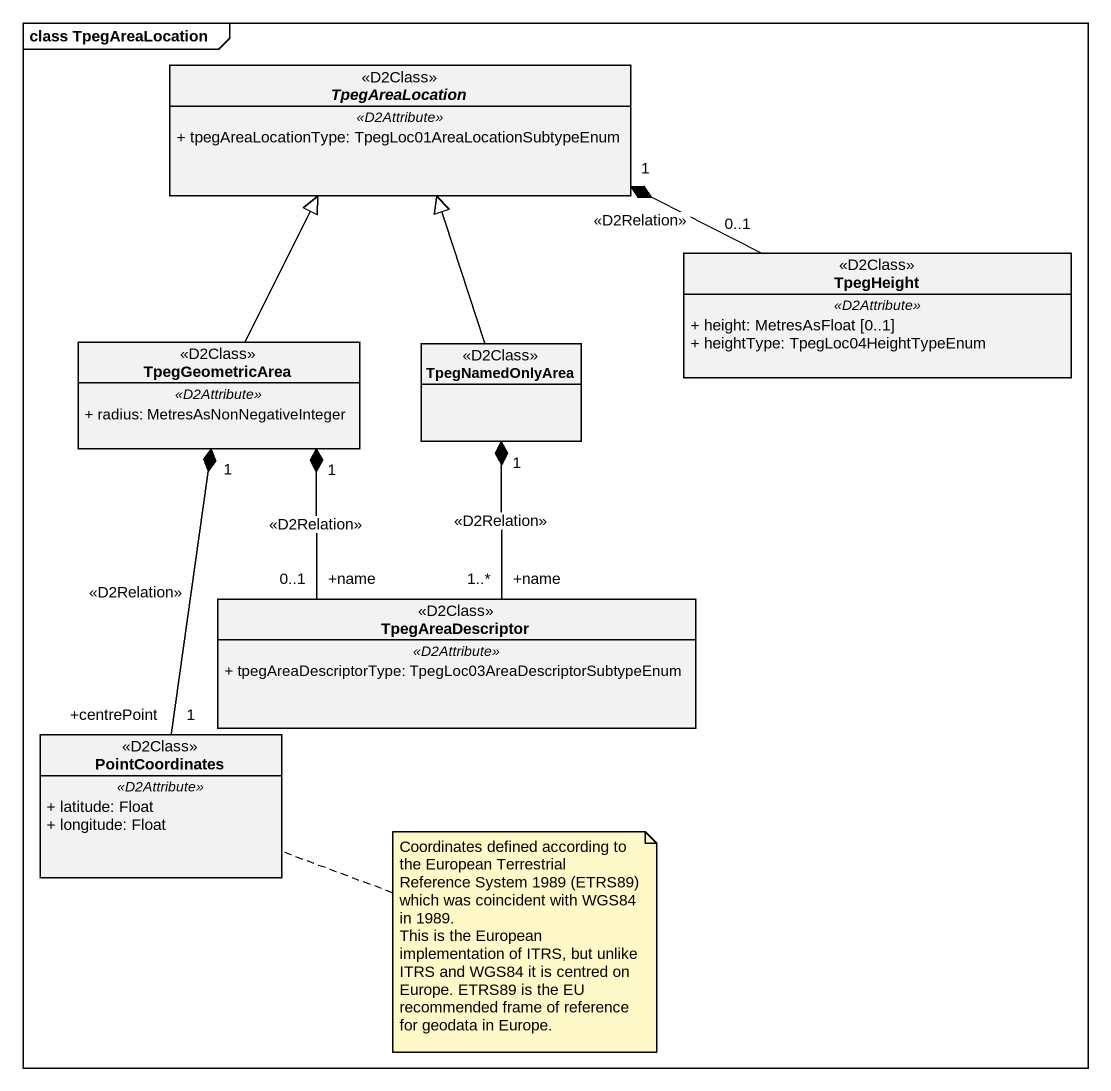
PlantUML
@startuml
mainframe class TpegAreaLocation
hide circle
hide empty members
skinparam classAttributeIconSize 0
abstract class TpegAreaLocation <<D2Class>> {
  .. <<D2Attribute>> ..
  + tpegAreaLocationType: TpegLoc01AreaLocationSubtypeEnum
}
class TpegHeight <<D2Class>> {
  .. <<D2Attribute>> ..
  + height: MetresAsFloat [0..1]
  + heightType: TpegLoc04HeightTypeEnum
}
class TpegGeometricArea <<D2Class>> {
  .. <<D2Attribute>> ..
  + radius: MetresAsNonNegativeInteger
}
class TpegNamedOnlyArea <<D2Class>>
class TpegAreaDescriptor <<D2Class>> {
  .. <<D2Attribute>> ..
  + tpegAreaDescriptorType: TpegLoc03AreaDescriptorSubtypeEnum
}
class PointCoordinates <<D2Class>> {
  .. <<D2Attribute>> ..
  + latitude: Float
  + longitude: Float
}
TpegHeight "0..1" -left-* "1" TpegAreaLocation : <<D2Relation>>
TpegGeometricArea -up-|> TpegAreaLocation
TpegNamedOnlyArea -up-|> TpegAreaLocation
TpegAreaDescriptor "+name\n0..1" -up-* "1" TpegGeometricArea : <<D2Relation>>
TpegAreaDescriptor "+name\n1..*" -up-* "1" TpegNamedOnlyArea : <<D2Relation>>
PointCoordinates "+centrePoint\n1" -up-* "1" TpegGeometricArea : <<D2Relation>>
note right of PointCoordinates
  Coordinates defined according to the European Terrestrial Reference System 1989 (ETRS89) which was coincident with WGS84 in 1989.
  This is the European implementation of ITRS, but unlike ITRS and WGS84 it is centred on Europe. ETRS89 is the EU recommended frame of reference for geodata in Europe.
end note
@enduml
